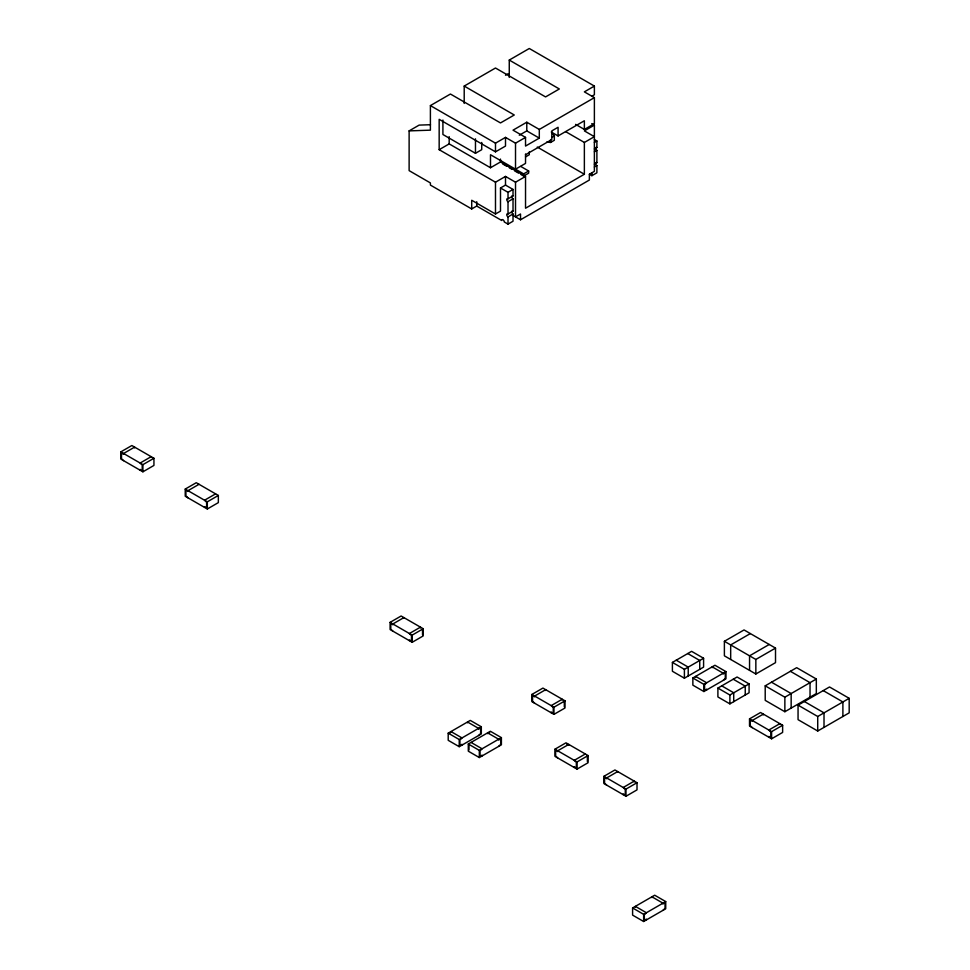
<?xml version="1.0" encoding="UTF-8"?>
<svg xmlns="http://www.w3.org/2000/svg" width="970" height="970" viewBox="0 0 970 970"><rect width="100%" height="100%" fill="white"/><g stroke="black" fill="none" stroke-linecap="round" stroke-linejoin="round"><path stroke-width="1.45" d="M512.39 210.939A1.77 1.018 60 0 0 511.808 212.236A1.77 1.018 60 0 0 513.021 213.994L513.021 221.233L508.013 224.118L504.254 221.948A1.77 1.018 60 0 0 503.006 219.778A1.77 1.018 60 0 0 501.757 220.505L476.719 206.052L471.711 208.938L430.401 185.088L430.401 182.93L409.122 170.635L409.122 130.889L430.401 130.162L430.401 105.597L450.432 94.029L500.496 122.935L514.27 114.993L464.206 86.075L464.206 103.426M464.206 86.075L495.488 68.009L545.564 96.915L559.338 88.973L509.262 60.067L509.262 77.406M509.262 60.067L529.293 48.5L594.38 86.075L594.38 94.757L591.882 96.2M409.122 130.889L419.137 125.106L430.486 124.718M505.503 75.236L508.013 73.793M430.401 105.597L495.488 143.172L505.503 137.388L505.503 146.07L495.488 151.841L439.167 119.322L439.167 149.683L449.183 143.899L490.493 167.749L500.496 161.966L525.534 176.419L525.534 208.223L584.364 174.248L584.364 142.457L565.595 131.617M539.308 129.446L526.783 122.22L513.021 130.162L525.534 137.388L525.534 146.07L539.308 138.116L539.308 129.446L594.38 97.643L594.38 123.663L584.364 129.446L575.61 124.378M442.914 120.05L442.914 134.503L475.47 153.296L481.726 149.683L481.726 142.457M594.38 86.075L584.364 91.859L594.38 97.643M519.277 135.23L526.783 130.889L539.308 138.116M505.503 137.388L515.519 143.172L525.534 137.388M551.821 137.388L554.331 135.945L551.324 131.896M525.534 154.739L551.821 139.559L551.821 130.889L558.077 127.276L558.077 135.945L551.542 132.175M558.077 135.945L584.364 120.765L584.364 129.446M525.534 156.91L529.293 154.739L529.293 151.841M546.813 142.02L550.572 142.457L554.331 140.286L554.331 135.945M439.167 149.683L495.488 182.202L505.503 176.419L515.519 182.202L525.534 176.419M512.73 215.279L520.526 219.778L589.372 180.032L589.372 174.248L594.38 171.363L594.38 125.106L584.364 130.889L594.38 136.673L584.364 142.457M523.654 176.055L523.654 173.885L528.662 170.999L528.662 173.169L523.654 176.055L521.035 174.552M471.711 208.938L471.711 200.269L495.488 213.994L500.496 211.108L500.496 187.986L505.503 185.088L513.021 189.429L513.021 195.928A1.77 1.018 60 0 0 511.772 196.655A1.77 1.018 60 0 0 513.021 198.826L513.021 211.108L508.013 213.994A1.77 1.018 60 0 0 506.764 214.722A1.77 1.018 60 0 0 508.013 216.892L508.013 224.118M500.496 187.986L508.013 192.315L513.021 189.429M594.38 142.457L596.889 141.002L596.889 147.513L594.38 148.956M508.013 213.994L508.013 201.712A1.77 1.018 60 0 1 506.764 199.541A1.77 1.018 60 0 1 508.013 198.826L513.021 195.928M508.013 201.712L513.021 198.826M594.38 151.841L596.889 150.398A1.77 1.018 60 0 1 595.677 147.889M594.38 164.136L596.889 162.693L596.889 150.398M508.013 216.892L513.021 213.994M594.38 167.022L596.889 165.579A1.77 1.018 60 0 1 595.641 163.409A1.77 1.018 60 0 1 596.889 162.693M589.372 174.248L591.882 175.691L596.889 172.805L596.889 165.579M120.813 451.887L131.859 445.521L153.939 458.264L153.939 465.43L142.905 471.808L120.813 459.065L120.813 451.887L142.905 464.642L153.939 458.264M185.234 489.074L196.267 482.708L218.347 495.452L218.347 502.618L207.313 508.995L185.234 496.252L185.234 489.074L207.313 501.829L218.347 495.452M199.032 484.297L187.998 490.674L187.998 491.463L185.925 490.274L185.925 495.852L187.998 497.84M215.595 493.863L204.549 500.229L206.622 502.23L206.622 507.807L204.549 506.607L204.549 507.407M390.098 622.364L401.131 615.999L423.211 628.742L423.211 635.92L412.177 642.285L390.098 629.542L390.098 622.364L412.177 635.12L423.211 628.742M448.201 733.15L470.28 720.407L481.326 726.772L481.326 733.951L459.234 746.694L448.201 740.316L448.201 733.15L459.234 739.528L481.326 726.772M448.892 733.55L450.965 732.35M531.875 694.459L542.921 688.082L565.001 700.825L565.001 708.003L553.955 714.369L531.875 701.625L531.875 694.459L553.955 707.203L565.001 700.825M468.292 744.002L490.371 731.259L501.405 737.636L501.405 744.802L479.325 757.546L468.292 751.18L468.292 744.002L479.325 750.38L501.405 737.636M489.68 732.459L487.607 733.647L487.607 732.847L498.653 739.225L498.653 740.025L500.714 738.825L500.714 744.402L498.653 746.391M672.404 662.413L691.586 651.331L703.589 658.254L703.589 667.117L684.396 678.2L672.404 671.276L672.404 662.413L684.396 669.336L703.589 658.254M724.384 641.291L744.051 629.942L775.515 648.105L775.515 662.643L755.848 673.992L724.384 655.829L724.384 641.291L755.848 659.454L775.515 648.105M750.343 633.58L730.677 644.929L730.677 659.454M554.961 749.192L565.995 742.814L588.075 755.569L588.075 762.735L577.041 769.113L554.961 756.357L554.961 749.192L577.041 761.935L588.075 755.569M692.859 677.994L714.938 665.25L725.972 671.616L725.972 678.794L703.893 691.537L692.859 685.159L692.859 677.994L703.893 684.371L725.972 671.616M769.222 644.468L749.555 655.829L749.555 670.355M585.322 753.969L574.276 760.347L576.35 762.335L576.35 767.913L574.276 766.712L574.276 767.512M717.897 688.082L737.079 676.999L749.082 683.923L749.082 692.786L729.889 703.868L717.897 696.945L717.897 688.082L729.889 695.005L749.082 683.923M603.886 776.339L614.932 769.962L637.011 782.717L637.011 789.883L625.977 796.261L603.886 783.518L603.886 776.339L625.977 789.095L637.011 782.717M765.209 685.838L796.673 667.675L816.328 679.024L816.328 693.562L784.863 711.725L765.209 700.364L765.209 685.838L784.863 697.188L816.328 679.024M749.519 718.879L760.553 712.501L782.632 725.257L782.632 732.423L771.599 738.801L749.519 726.057L749.519 718.879L771.599 731.635L782.632 725.257M798.055 705.141L829.52 686.966L849.186 698.327L849.186 712.853L817.722 731.016L798.055 719.667L798.055 705.141L817.722 716.49L849.186 698.327M632.598 907.956L654.677 895.213L665.723 901.579L665.723 908.757L643.644 921.5L632.598 915.122L632.598 907.956L643.644 914.334L665.723 901.579M591.761 123.59L594.38 125.106M594.38 139.559L596.889 141.002M537.259 147.052L584.364 174.248M520.817 166.464L528.662 170.999M523.654 173.885L490.493 154.739L490.493 167.749M502.715 163.966L506.643 166.234M509.262 167.749L511.881 169.253M514.5 170.768L518.429 173.036M790.38 671.301L810.035 682.662L810.035 697.188M823.227 690.604L842.894 701.953L842.894 716.49M771.502 682.201L791.156 693.55L791.156 708.088M804.348 701.504L824.015 712.853L824.015 727.391M733.247 679.218L745.239 686.142L745.239 695.005M687.754 653.537L699.746 660.473L699.746 669.336M721.728 685.863L733.72 692.786L733.72 701.662M676.236 660.194L688.227 667.117L688.227 675.981M566.686 744.014L568.759 745.202L568.759 744.414L557.714 750.78L557.714 751.58L555.64 750.38L555.64 755.957L557.714 757.958M471.044 742.414L482.09 748.791L480.017 750.78L480.017 756.357L482.09 755.157L482.09 755.957M450.965 731.55L461.999 737.928L459.925 739.916L459.925 745.494L461.999 744.305L461.999 745.105M817.722 716.49L817.722 731.016M784.863 697.188L784.863 711.725M779.88 724.457L779.88 723.656L768.834 730.034L770.907 732.023L770.907 737.6L768.834 736.412L768.834 737.212M771.599 731.635L771.599 738.801M763.317 714.902L763.317 714.102L752.271 720.48L752.271 721.268L750.21 720.079L750.21 725.657L752.271 727.645M755.848 659.454L755.848 673.992M729.889 695.005L729.889 703.868M723.22 680.382L725.293 678.394L725.293 672.816L723.22 674.004L723.22 673.216L712.174 666.839L712.174 667.639M706.657 689.949L706.657 689.149L704.584 690.337L704.584 684.759L706.657 682.771L695.623 676.393L695.623 677.193M703.893 684.371L703.893 691.537M684.396 669.336L684.396 678.2M662.959 910.345L665.032 908.356L665.032 902.779L662.959 903.967L662.959 903.179L651.913 896.801L651.913 897.602M646.396 919.912L646.396 919.111L644.322 920.3L644.322 914.722L646.396 912.734L635.362 906.356L635.362 907.156M643.644 914.334L643.644 921.5M634.247 781.917L634.247 781.117L623.213 787.495L625.286 789.483L625.286 795.06L623.213 793.872L623.213 794.672M625.977 789.095L625.977 796.261M617.696 772.362L617.696 771.562L606.65 777.94L606.65 778.728L604.577 777.54L604.577 783.117L606.65 785.106M591.882 172.805L591.882 175.691M587.383 755.957L587.383 761.535M577.041 761.935L577.041 769.113M564.31 701.225L564.31 706.803M562.236 700.037L562.236 699.237L551.202 705.614L553.264 707.603L553.264 713.18L551.202 711.98L551.202 712.78M553.955 707.203L553.955 714.369M550.572 139.559L550.572 142.457M545.673 690.47L545.673 689.67L534.64 696.048L534.64 696.848L532.566 695.648L532.566 701.225L534.64 703.226M526.783 122.22L526.783 130.889M525.534 154.012L525.534 163.409L515.519 169.192L515.519 143.172M520.526 219.778L520.526 213.994L515.519 216.892L515.519 182.202M508.013 192.315L508.013 198.826M505.503 176.419L505.503 185.088M500.496 159.08L500.496 161.966M495.488 143.172L495.488 151.841M495.488 182.202L495.488 213.994M479.325 750.38L479.325 757.546M478.562 735.539L480.635 733.55L480.635 727.973L478.562 729.161L478.562 728.373L467.516 721.995L467.516 722.795M476.719 201.712L476.719 206.052M475.47 138.843L475.47 153.296M468.983 744.402L468.983 749.98M459.234 739.528L459.234 746.694M449.183 136.673L449.183 143.899M422.532 629.142L422.532 634.719M420.459 627.942L420.459 627.154L409.413 633.519L411.486 635.52L411.486 641.097L409.413 639.897L409.413 640.697M412.177 635.12L412.177 642.285M403.896 618.387L403.896 617.587L392.862 623.965L392.862 624.765L390.789 623.564L390.789 629.142L392.862 631.13M207.313 501.829L207.313 508.995M151.174 457.464L151.174 456.664L140.141 463.042L142.214 465.03L142.214 470.608L140.141 469.419L140.141 470.22M142.905 464.642L142.905 471.808M134.624 447.91L134.624 447.109L123.578 453.487L123.578 454.275L121.505 453.087L121.505 458.664L123.578 460.653M512.693 210.975A1.77 1.018 60 0 1 513.021 211.108M596.004 147.428A1.77 1.018 60 0 1 596.889 147.513"/></g></svg>
